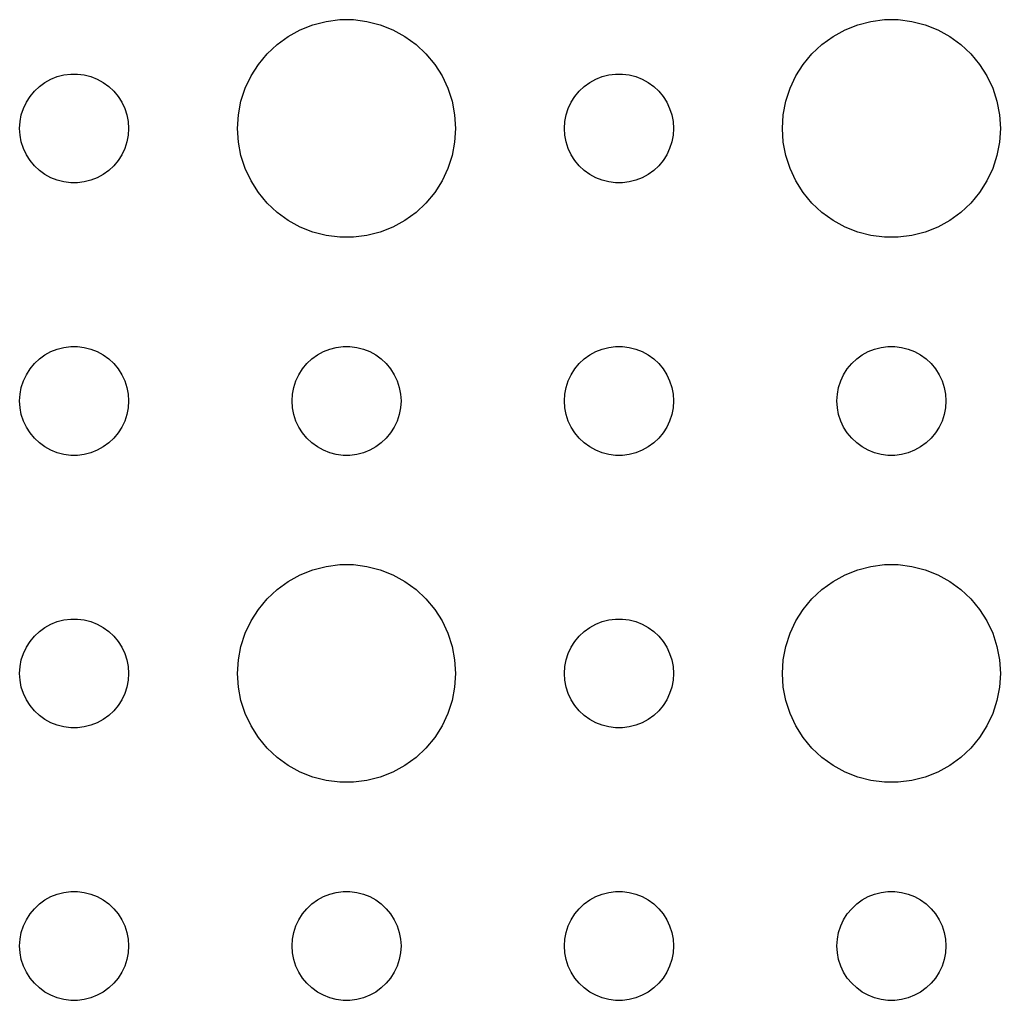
# Model space of a CAD drawing. Header units: metres. Extents: x -97 to 97, y -97 to 97.
# Drawn here: x 36 to 63, y -24 to 2.99 of the extents above; entities that cross this region are included whole.
import ezdxf

# ---------------------------------------------------------------- set-up
doc = ezdxf.new("R2010")
doc.units = ezdxf.units.M

msp = doc.modelspace()

# ---------------------------------------------------------------- linework, layer by layer
for p, q in [((44.4379, 2.94685), (44.8116, 2.99408)), ((44.8116, 2.99408), (45.1884, 2.99408)), ((45.1884, 2.99408), (45.5621, 2.94685)), ((59.4379, 2.94685), (59.8116, 2.99408)), ((59.8116, 2.99408), (60.1884, 2.99408)), ((60.1884, 2.99408), (60.5621, 2.94685)), ((43.3925, 2.53297), (43.7227, 2.71448)), ((43.7227, 2.71448), (44.0729, 2.85316)), ((44.0729, 2.85316), (44.4379, 2.94685)), ((45.5621, 2.94685), (45.927, 2.85316)), ((45.927, 2.85316), (46.2773, 2.71448)), ((46.2773, 2.71448), (46.6075, 2.53297)), ((58.3925, 2.53297), (58.7227, 2.71448)), ((58.7227, 2.71448), (59.0729, 2.85316)), ((59.0729, 2.85316), (59.4379, 2.94685)), ((60.5621, 2.94685), (60.927, 2.85316)), ((60.927, 2.85316), (61.2773, 2.71448)), ((61.2773, 2.71448), (61.6075, 2.53297)), ((43.0877, 2.31154), (43.3925, 2.53297)), ((46.6075, 2.53297), (46.9123, 2.31154)), ((58.0877, 2.31154), (58.3925, 2.53297)), ((61.6075, 2.53297), (61.9123, 2.31154)), ((42.8131, 2.05363), (43.0877, 2.31154)), ((46.9123, 2.31154), (47.1869, 2.05363)), ((57.8131, 2.05363), (58.0877, 2.31154)), ((61.9123, 2.31154), (62.1869, 2.05363)), ((42.5729, 1.76335), (42.8131, 2.05363)), ((47.1869, 2.05363), (47.427, 1.76335)), ((57.5729, 1.76335), (57.8131, 2.05363)), ((62.1869, 2.05363), (62.427, 1.76335)), ((42.3711, 1.44525), (42.5729, 1.76335)), ((47.427, 1.76335), (47.6289, 1.44525)), ((57.3711, 1.44525), (57.5729, 1.76335)), ((62.427, 1.76335), (62.6289, 1.44525)), ((36.6963, 1.26648), (36.8613, 1.35724)), ((36.8613, 1.35724), (37.0365, 1.42657)), ((37.0365, 1.42657), (37.2189, 1.47342)), ((37.2189, 1.47342), (37.4058, 1.49704)), ((37.4058, 1.49704), (37.5942, 1.49704)), ((37.5942, 1.49704), (37.7811, 1.47342)), ((37.7811, 1.47342), (37.9635, 1.42657)), ((37.9635, 1.42657), (38.1387, 1.35724)), ((38.1387, 1.35724), (38.3037, 1.26648)), ((42.2107, 1.10437), (42.3711, 1.44525)), ((47.6289, 1.44525), (47.7893, 1.10437)), ((51.6963, 1.26648), (51.8613, 1.35724)), ((51.8613, 1.35724), (52.0365, 1.42657)), ((52.0365, 1.42657), (52.2189, 1.47342)), ((52.2189, 1.47342), (52.4058, 1.49704)), ((52.4058, 1.49704), (52.5942, 1.49704)), ((52.5942, 1.49704), (52.7811, 1.47342)), ((52.7811, 1.47342), (52.9635, 1.42657)), ((52.9635, 1.42657), (53.1387, 1.35724)), ((53.1387, 1.35724), (53.3037, 1.26648)), ((57.2107, 1.10437), (57.3711, 1.44525)), ((62.6289, 1.44525), (62.7893, 1.10437)), ((36.4065, 1.02681), (36.5439, 1.15576)), ((36.5439, 1.15576), (36.6963, 1.26648)), ((38.3037, 1.26648), (38.4561, 1.15576)), ((38.4561, 1.15576), (38.5934, 1.02681)), ((42.0942, 0.74606), (42.2107, 1.10437)), ((47.7893, 1.10437), (47.9057, 0.74606)), ((51.4065, 1.02681), (51.5439, 1.15576)), ((51.5439, 1.15576), (51.6963, 1.26648)), ((53.3037, 1.26648), (53.4561, 1.15576)), ((53.4561, 1.15576), (53.5934, 1.02681)), ((57.0942, 0.74606), (57.2107, 1.10437)), ((62.7893, 1.10437), (62.9057, 0.74606)), ((36.1855, 0.72263), (36.2865, 0.88167)), ((36.2865, 0.88167), (36.4065, 1.02681)), ((38.5934, 1.02681), (38.7135, 0.88167)), ((38.7135, 0.88167), (38.8145, 0.72263)), ((51.1855, 0.72263), (51.2865, 0.88167)), ((51.2865, 0.88167), (51.4065, 1.02681)), ((53.5934, 1.02681), (53.7135, 0.88167)), ((53.7135, 0.88167), (53.8145, 0.72263)), ((36.0471, 0.37303), (36.1053, 0.55219)), ((36.1053, 0.55219), (36.1855, 0.72263)), ((38.8145, 0.72263), (38.8947, 0.55219)), ((38.8947, 0.55219), (38.9529, 0.37303)), ((42.0237, 0.37599), (42.0942, 0.74606)), ((47.9057, 0.74606), (47.9763, 0.37599)), ((51.0471, 0.37303), (51.1053, 0.55219)), ((51.1053, 0.55219), (51.1855, 0.72263)), ((53.8145, 0.72263), (53.8947, 0.55219)), ((53.8947, 0.55219), (53.9529, 0.37303)), ((57.0237, 0.37599), (57.0942, 0.74606)), ((62.9057, 0.74606), (62.9763, 0.37599)), ((36.0118, 0.18799), (36.0471, 0.37303)), ((38.9529, 0.37303), (38.9882, 0.18799)), ((42, 0), (42.0237, 0.37599)), ((47.9763, 0.37599), (48, 0)), ((51.0118, 0.18799), (51.0471, 0.37303)), ((53.9529, 0.37303), (53.9882, 0.18799)), ((57, 0), (57.0237, 0.37599)), ((62.9763, 0.37599), (63, 0)), ((36, 0), (36.0118, 0.18799)), ((36.0118, -0.18799), (36, 0)), ((38.9882, 0.18799), (39, 0)), ((39, 0), (38.9882, -0.18799)), ((42.0237, -0.37599), (42, 0)), ((48, 0), (47.9763, -0.37599)), ((51, 0), (51.0118, 0.18799)), ((51.0118, -0.18799), (51, 0)), ((53.9882, 0.18799), (54, 0)), ((54, 0), (53.9882, -0.18799)), ((57.0237, -0.37599), (57, 0)), ((63, 0), (62.9763, -0.37599)), ((36.0471, -0.37303), (36.0118, -0.18799)), ((38.9882, -0.18799), (38.9529, -0.37303)), ((51.0471, -0.37303), (51.0118, -0.18799)), ((53.9882, -0.18799), (53.9529, -0.37303)), ((36.1053, -0.55219), (36.0471, -0.37303)), ((38.9529, -0.37303), (38.8947, -0.55219)), ((42.0942, -0.74606), (42.0237, -0.37599)), ((47.9763, -0.37599), (47.9057, -0.74606)), ((51.1053, -0.55219), (51.0471, -0.37303)), ((53.9529, -0.37303), (53.8947, -0.55219)), ((57.0942, -0.74606), (57.0237, -0.37599)), ((62.9763, -0.37599), (62.9057, -0.74606)), ((36.1855, -0.72263), (36.1053, -0.55219)), ((36.2865, -0.88167), (36.1855, -0.72263)), ((38.8145, -0.72263), (38.7135, -0.88167)), ((38.8947, -0.55219), (38.8145, -0.72263)), ((42.2107, -1.10437), (42.0942, -0.74606)), ((47.9057, -0.74606), (47.7893, -1.10437)), ((51.1855, -0.72263), (51.1053, -0.55219)), ((51.2865, -0.88167), (51.1855, -0.72263)), ((53.8145, -0.72263), (53.7135, -0.88167)), ((53.8947, -0.55219), (53.8145, -0.72263)), ((57.2107, -1.10437), (57.0942, -0.74606)), ((62.9057, -0.74606), (62.7893, -1.10437)), ((36.4065, -1.02681), (36.2865, -0.88167)), ((36.5439, -1.15576), (36.4065, -1.02681)), ((38.5934, -1.02681), (38.4561, -1.15576)), ((38.7135, -0.88167), (38.5934, -1.02681)), ((51.4065, -1.02681), (51.2865, -0.88167)), ((51.5439, -1.15576), (51.4065, -1.02681)), ((53.5934, -1.02681), (53.4561, -1.15576)), ((53.7135, -0.88167), (53.5934, -1.02681)), ((36.6963, -1.26648), (36.5439, -1.15576)), ((36.8613, -1.35724), (36.6963, -1.26648)), ((38.3037, -1.26648), (38.1387, -1.35724)), ((38.4561, -1.15576), (38.3037, -1.26648)), ((42.3711, -1.44525), (42.2107, -1.10437)), ((47.7893, -1.10437), (47.6289, -1.44525)), ((51.6963, -1.26648), (51.5439, -1.15576)), ((51.8613, -1.35724), (51.6963, -1.26648)), ((53.3037, -1.26648), (53.1387, -1.35724)), ((53.4561, -1.15576), (53.3037, -1.26648)), ((57.3711, -1.44525), (57.2107, -1.10437)), ((62.7893, -1.10437), (62.6289, -1.44525)), ((37.0365, -1.42657), (36.8613, -1.35724)), ((37.2189, -1.47342), (37.0365, -1.42657)), ((37.4058, -1.49704), (37.2189, -1.47342)), ((37.5942, -1.49704), (37.4058, -1.49704)), ((37.7811, -1.47342), (37.5942, -1.49704)), ((37.9635, -1.42657), (37.7811, -1.47342)), ((38.1387, -1.35724), (37.9635, -1.42657)), ((42.5729, -1.76335), (42.3711, -1.44525)), ((47.6289, -1.44525), (47.427, -1.76335)), ((52.0365, -1.42657), (51.8613, -1.35724)), ((52.2189, -1.47342), (52.0365, -1.42657)), ((52.4058, -1.49704), (52.2189, -1.47342)), ((52.5942, -1.49704), (52.4058, -1.49704)), ((52.7811, -1.47342), (52.5942, -1.49704)), ((52.9635, -1.42657), (52.7811, -1.47342)), ((53.1387, -1.35724), (52.9635, -1.42657)), ((57.5729, -1.76335), (57.3711, -1.44525)), ((62.6289, -1.44525), (62.427, -1.76335)), ((42.8131, -2.05363), (42.5729, -1.76335)), ((47.427, -1.76335), (47.1869, -2.05363)), ((57.8131, -2.05363), (57.5729, -1.76335)), ((62.427, -1.76335), (62.1869, -2.05363)), ((43.0877, -2.31154), (42.8131, -2.05363)), ((47.1869, -2.05363), (46.9123, -2.31154)), ((58.0877, -2.31154), (57.8131, -2.05363)), ((62.1869, -2.05363), (61.9123, -2.31154)), ((43.3925, -2.53297), (43.0877, -2.31154)), ((46.9123, -2.31154), (46.6075, -2.53297)), ((58.3925, -2.53297), (58.0877, -2.31154)), ((61.9123, -2.31154), (61.6075, -2.53297)), ((43.7227, -2.71448), (43.3925, -2.53297)), ((46.6075, -2.53297), (46.2773, -2.71448)), ((58.7227, -2.71448), (58.3925, -2.53297)), ((61.6075, -2.53297), (61.2773, -2.71448)), ((44.0729, -2.85316), (43.7227, -2.71448)), ((44.4379, -2.94685), (44.0729, -2.85316)), ((44.8116, -2.99408), (44.4379, -2.94685)), ((45.5621, -2.94685), (45.1884, -2.99408)), ((45.927, -2.85316), (45.5621, -2.94685)), ((46.2773, -2.71448), (45.927, -2.85316)), ((59.0729, -2.85316), (58.7227, -2.71448)), ((59.4379, -2.94685), (59.0729, -2.85316)), ((59.8116, -2.99408), (59.4379, -2.94685)), ((60.5621, -2.94685), (60.1884, -2.99408)), ((60.927, -2.85316), (60.5621, -2.94685)), ((61.2773, -2.71448), (60.927, -2.85316)), ((45.1884, -2.99408), (44.8116, -2.99408)), ((60.1884, -2.99408), (59.8116, -2.99408)), ((36.6963, -6.23351), (36.8613, -6.14275)), ((36.8613, -6.14275), (37.0365, -6.07341)), ((37.0365, -6.07341), (37.2189, -6.02657)), ((37.2189, -6.02657), (37.4058, -6.00294)), ((37.4058, -6.00294), (37.5942, -6.00294)), ((37.5942, -6.00294), (37.7811, -6.02657)), ((37.7811, -6.02657), (37.9635, -6.07341)), ((37.9635, -6.07341), (38.1387, -6.14275)), ((38.1387, -6.14275), (38.3037, -6.23351)), ((44.1963, -6.23351), (44.3613, -6.14275)), ((44.3613, -6.14275), (44.5365, -6.07341)), ((44.5365, -6.07341), (44.7189, -6.02657)), ((44.7189, -6.02657), (44.9058, -6.00294)), ((44.9058, -6.00294), (45.0942, -6.00294)), ((45.0942, -6.00294), (45.2811, -6.02657)), ((45.2811, -6.02657), (45.4635, -6.07341)), ((45.4635, -6.07341), (45.6387, -6.14275)), ((45.6387, -6.14275), (45.8037, -6.23351)), ((51.6963, -6.23351), (51.8613, -6.14275)), ((51.8613, -6.14275), (52.0365, -6.07341)), ((52.0365, -6.07341), (52.2189, -6.02657)), ((52.2189, -6.02657), (52.4058, -6.00294)), ((52.4058, -6.00294), (52.5942, -6.00294)), ((52.5942, -6.00294), (52.7811, -6.02657)), ((52.7811, -6.02657), (52.9635, -6.07341)), ((52.9635, -6.07341), (53.1387, -6.14275)), ((53.1387, -6.14275), (53.3037, -6.23351)), ((59.1963, -6.23351), (59.3613, -6.14275)), ((59.3613, -6.14275), (59.5365, -6.07341)), ((59.5365, -6.07341), (59.7189, -6.02657)), ((59.7189, -6.02657), (59.9058, -6.00294)), ((59.9058, -6.00294), (60.0942, -6.00294)), ((60.0942, -6.00294), (60.2811, -6.02657)), ((60.2811, -6.02657), (60.4635, -6.07341)), ((60.4635, -6.07341), (60.6387, -6.14275)), ((60.6387, -6.14275), (60.8037, -6.23351)), ((36.2865, -6.61832), (36.4065, -6.47318)), ((36.4065, -6.47318), (36.5439, -6.34422)), ((36.5439, -6.34422), (36.6963, -6.23351)), ((38.3037, -6.23351), (38.4561, -6.34422)), ((38.4561, -6.34422), (38.5934, -6.47318)), ((38.5934, -6.47318), (38.7135, -6.61832)), ((43.7865, -6.61832), (43.9065, -6.47318)), ((43.9065, -6.47318), (44.0439, -6.34422)), ((44.0439, -6.34422), (44.1963, -6.23351)), ((45.8037, -6.23351), (45.9561, -6.34422)), ((45.9561, -6.34422), (46.0934, -6.47318)), ((46.0934, -6.47318), (46.2135, -6.61832)), ((51.2865, -6.61832), (51.4065, -6.47318)), ((51.4065, -6.47318), (51.5439, -6.34422)), ((51.5439, -6.34422), (51.6963, -6.23351)), ((53.3037, -6.23351), (53.4561, -6.34422)), ((53.4561, -6.34422), (53.5934, -6.47318)), ((53.5934, -6.47318), (53.7135, -6.61832)), ((58.7865, -6.61832), (58.9065, -6.47318)), ((58.9065, -6.47318), (59.0439, -6.34422)), ((59.0439, -6.34422), (59.1963, -6.23351)), ((60.8037, -6.23351), (60.9561, -6.34422)), ((60.9561, -6.34422), (61.0934, -6.47318)), ((61.0934, -6.47318), (61.2135, -6.61832)), ((36.1855, -6.77736), (36.2865, -6.61832)), ((38.7135, -6.61832), (38.8145, -6.77736)), ((43.6855, -6.77736), (43.7865, -6.61832)), ((46.2135, -6.61832), (46.3145, -6.77736)), ((51.1855, -6.77736), (51.2865, -6.61832)), ((53.7135, -6.61832), (53.8145, -6.77736)), ((58.6855, -6.77736), (58.7865, -6.61832)), ((61.2135, -6.61832), (61.3145, -6.77736)), ((36.0471, -7.12695), (36.1053, -6.9478)), ((36.1053, -6.9478), (36.1855, -6.77736)), ((38.8145, -6.77736), (38.8947, -6.9478)), ((38.8947, -6.9478), (38.9529, -7.12695)), ((43.5471, -7.12695), (43.6053, -6.9478)), ((43.6053, -6.9478), (43.6855, -6.77736)), ((46.3145, -6.77736), (46.3947, -6.9478)), ((46.3947, -6.9478), (46.4529, -7.12695)), ((51.0471, -7.12695), (51.1053, -6.9478)), ((51.1053, -6.9478), (51.1855, -6.77736)), ((53.8145, -6.77736), (53.8947, -6.9478)), ((53.8947, -6.9478), (53.9529, -7.12695)), ((58.5471, -7.12695), (58.6053, -6.9478)), ((58.6053, -6.9478), (58.6855, -6.77736)), ((61.3145, -6.77736), (61.3947, -6.9478)), ((61.3947, -6.9478), (61.4529, -7.12695)), ((36.0118, -7.312), (36.0471, -7.12695)), ((38.9529, -7.12695), (38.9882, -7.312)), ((43.5118, -7.312), (43.5471, -7.12695)), ((46.4529, -7.12695), (46.4882, -7.312)), ((51.0118, -7.312), (51.0471, -7.12695)), ((53.9529, -7.12695), (53.9882, -7.312)), ((58.5118, -7.312), (58.5471, -7.12695)), ((61.4529, -7.12695), (61.4882, -7.312)), ((36, -7.5), (36.0118, -7.312)), ((36.0118, -7.68799), (36, -7.5)), ((38.9882, -7.312), (39, -7.5)), ((39, -7.5), (38.9882, -7.68799)), ((43.5, -7.5), (43.5118, -7.312)), ((43.5118, -7.68799), (43.5, -7.5)), ((46.4882, -7.312), (46.5, -7.5)), ((46.5, -7.5), (46.4882, -7.68799)), ((51, -7.5), (51.0118, -7.312)), ((51.0118, -7.68799), (51, -7.5)), ((53.9882, -7.312), (54, -7.5)), ((54, -7.5), (53.9882, -7.68799)), ((58.5, -7.5), (58.5118, -7.312)), ((58.5118, -7.68799), (58.5, -7.5)), ((61.4882, -7.312), (61.5, -7.5)), ((61.5, -7.5), (61.4882, -7.68799)), ((36.0471, -7.87303), (36.0118, -7.68799)), ((38.9882, -7.68799), (38.9529, -7.87303)), ((43.5471, -7.87303), (43.5118, -7.68799)), ((46.4882, -7.68799), (46.4529, -7.87303)), ((51.0471, -7.87303), (51.0118, -7.68799)), ((53.9882, -7.68799), (53.9529, -7.87303)), ((58.5471, -7.87303), (58.5118, -7.68799)), ((61.4882, -7.68799), (61.4529, -7.87303)), ((36.1053, -8.05219), (36.0471, -7.87303)), ((36.1855, -8.22263), (36.1053, -8.05219)), ((38.8947, -8.05219), (38.8145, -8.22263)), ((38.9529, -7.87303), (38.8947, -8.05219)), ((43.6053, -8.05219), (43.5471, -7.87303)), ((43.6855, -8.22263), (43.6053, -8.05219)), ((46.3947, -8.05219), (46.3145, -8.22263)), ((46.4529, -7.87303), (46.3947, -8.05219)), ((51.1053, -8.05219), (51.0471, -7.87303)), ((51.1855, -8.22263), (51.1053, -8.05219)), ((53.8947, -8.05219), (53.8145, -8.22263)), ((53.9529, -7.87303), (53.8947, -8.05219)), ((58.6053, -8.05219), (58.5471, -7.87303)), ((58.6855, -8.22263), (58.6053, -8.05219)), ((61.3947, -8.05219), (61.3145, -8.22263)), ((61.4529, -7.87303), (61.3947, -8.05219)), ((36.2865, -8.38167), (36.1855, -8.22263)), ((38.8145, -8.22263), (38.7135, -8.38167)), ((43.7865, -8.38167), (43.6855, -8.22263)), ((46.3145, -8.22263), (46.2135, -8.38167)), ((51.2865, -8.38167), (51.1855, -8.22263)), ((53.8145, -8.22263), (53.7135, -8.38167)), ((58.7865, -8.38167), (58.6855, -8.22263)), ((61.3145, -8.22263), (61.2135, -8.38167)), ((36.4065, -8.52681), (36.2865, -8.38167)), ((36.5439, -8.65576), (36.4065, -8.52681)), ((38.5934, -8.52681), (38.4561, -8.65576)), ((38.7135, -8.38167), (38.5934, -8.52681)), ((43.9065, -8.52681), (43.7865, -8.38167)), ((44.0439, -8.65576), (43.9065, -8.52681)), ((46.0934, -8.52681), (45.9561, -8.65576)), ((46.2135, -8.38167), (46.0934, -8.52681)), ((51.4065, -8.52681), (51.2865, -8.38167)), ((51.5439, -8.65576), (51.4065, -8.52681)), ((53.5934, -8.52681), (53.4561, -8.65576)), ((53.7135, -8.38167), (53.5934, -8.52681)), ((58.9065, -8.52681), (58.7865, -8.38167)), ((59.0439, -8.65576), (58.9065, -8.52681)), ((61.0934, -8.52681), (60.9561, -8.65576)), ((61.2135, -8.38167), (61.0934, -8.52681)), ((36.6963, -8.76648), (36.5439, -8.65576)), ((36.8613, -8.85724), (36.6963, -8.76648)), ((37.0365, -8.92657), (36.8613, -8.85724)), ((38.1387, -8.85724), (37.9635, -8.92657)), ((38.3037, -8.76648), (38.1387, -8.85724)), ((38.4561, -8.65576), (38.3037, -8.76648)), ((44.1963, -8.76648), (44.0439, -8.65576)), ((44.3613, -8.85724), (44.1963, -8.76648)), ((44.5365, -8.92657), (44.3613, -8.85724)), ((45.6387, -8.85724), (45.4635, -8.92657)), ((45.8037, -8.76648), (45.6387, -8.85724)), ((45.9561, -8.65576), (45.8037, -8.76648)), ((51.6963, -8.76648), (51.5439, -8.65576)), ((51.8613, -8.85724), (51.6963, -8.76648)), ((52.0365, -8.92657), (51.8613, -8.85724)), ((53.1387, -8.85724), (52.9635, -8.92657)), ((53.3037, -8.76648), (53.1387, -8.85724)), ((53.4561, -8.65576), (53.3037, -8.76648)), ((59.1963, -8.76648), (59.0439, -8.65576)), ((59.3613, -8.85724), (59.1963, -8.76648)), ((59.5365, -8.92657), (59.3613, -8.85724)), ((60.6387, -8.85724), (60.4635, -8.92657)), ((60.8037, -8.76648), (60.6387, -8.85724)), ((60.9561, -8.65576), (60.8037, -8.76648)), ((37.2189, -8.97342), (37.0365, -8.92657)), ((37.4058, -8.99704), (37.2189, -8.97342)), ((37.5942, -8.99704), (37.4058, -8.99704)), ((37.7811, -8.97342), (37.5942, -8.99704)), ((37.9635, -8.92657), (37.7811, -8.97342)), ((44.7189, -8.97342), (44.5365, -8.92657)), ((44.9058, -8.99704), (44.7189, -8.97342)), ((45.0942, -8.99704), (44.9058, -8.99704)), ((45.2811, -8.97342), (45.0942, -8.99704)), ((45.4635, -8.92657), (45.2811, -8.97342)), ((52.2189, -8.97342), (52.0365, -8.92657)), ((52.4058, -8.99704), (52.2189, -8.97342)), ((52.5942, -8.99704), (52.4058, -8.99704)), ((52.7811, -8.97342), (52.5942, -8.99704)), ((52.9635, -8.92657), (52.7811, -8.97342)), ((59.7189, -8.97342), (59.5365, -8.92657)), ((59.9058, -8.99704), (59.7189, -8.97342)), ((60.0942, -8.99704), (59.9058, -8.99704)), ((60.2811, -8.97342), (60.0942, -8.99704)), ((60.4635, -8.92657), (60.2811, -8.97342)), ((43.7227, -12.2855), (44.0729, -12.1468)), ((44.0729, -12.1468), (44.4379, -12.0531)), ((44.4379, -12.0531), (44.8116, -12.0059)), ((44.8116, -12.0059), (45.1884, -12.0059)), ((45.1884, -12.0059), (45.5621, -12.0531)), ((45.5621, -12.0531), (45.927, -12.1468)), ((45.927, -12.1468), (46.2773, -12.2855)), ((58.7227, -12.2855), (59.0729, -12.1468)), ((59.0729, -12.1468), (59.4379, -12.0531)), ((59.4379, -12.0531), (59.8116, -12.0059)), ((59.8116, -12.0059), (60.1884, -12.0059)), ((60.1884, -12.0059), (60.5621, -12.0531)), ((60.5621, -12.0531), (60.927, -12.1468)), ((60.927, -12.1468), (61.2773, -12.2855)), ((43.3925, -12.467), (43.7227, -12.2855)), ((46.2773, -12.2855), (46.6075, -12.467)), ((58.3925, -12.467), (58.7227, -12.2855)), ((61.2773, -12.2855), (61.6075, -12.467)), ((42.8131, -12.9464), (43.0877, -12.6884)), ((43.0877, -12.6884), (43.3925, -12.467)), ((46.6075, -12.467), (46.9123, -12.6884)), ((46.9123, -12.6884), (47.1869, -12.9464)), ((57.8131, -12.9464), (58.0877, -12.6884)), ((58.0877, -12.6884), (58.3925, -12.467)), ((61.6075, -12.467), (61.9123, -12.6884)), ((61.9123, -12.6884), (62.1869, -12.9464)), ((42.5729, -13.2366), (42.8131, -12.9464)), ((47.1869, -12.9464), (47.427, -13.2366)), ((57.5729, -13.2366), (57.8131, -12.9464)), ((62.1869, -12.9464), (62.427, -13.2366)), ((42.3711, -13.5547), (42.5729, -13.2366)), ((47.427, -13.2366), (47.6289, -13.5547)), ((57.3711, -13.5547), (57.5729, -13.2366)), ((62.427, -13.2366), (62.6289, -13.5547)), ((36.5439, -13.8442), (36.6963, -13.7335)), ((36.6963, -13.7335), (36.8613, -13.6427)), ((36.8613, -13.6427), (37.0365, -13.5734)), ((37.0365, -13.5734), (37.2189, -13.5266)), ((37.2189, -13.5266), (37.4058, -13.5029)), ((37.4058, -13.5029), (37.5942, -13.5029)), ((37.5942, -13.5029), (37.7811, -13.5266)), ((37.7811, -13.5266), (37.9635, -13.5734)), ((37.9635, -13.5734), (38.1387, -13.6427)), ((38.1387, -13.6427), (38.3037, -13.7335)), ((38.3037, -13.7335), (38.4561, -13.8442)), ((42.2107, -13.8956), (42.3711, -13.5547)), ((47.6289, -13.5547), (47.7893, -13.8956)), ((51.5439, -13.8442), (51.6963, -13.7335)), ((51.6963, -13.7335), (51.8613, -13.6427)), ((51.8613, -13.6427), (52.0365, -13.5734)), ((52.0365, -13.5734), (52.2189, -13.5266)), ((52.2189, -13.5266), (52.4058, -13.5029)), ((52.4058, -13.5029), (52.5942, -13.5029)), ((52.5942, -13.5029), (52.7811, -13.5266)), ((52.7811, -13.5266), (52.9635, -13.5734)), ((52.9635, -13.5734), (53.1387, -13.6427)), ((53.1387, -13.6427), (53.3037, -13.7335)), ((53.3037, -13.7335), (53.4561, -13.8442)), ((57.2107, -13.8956), (57.3711, -13.5547)), ((62.6289, -13.5547), (62.7893, -13.8956)), ((36.2865, -14.1183), (36.4065, -13.9732)), ((36.4065, -13.9732), (36.5439, -13.8442)), ((38.4561, -13.8442), (38.5934, -13.9732)), ((38.5934, -13.9732), (38.7135, -14.1183)), ((42.0942, -14.2539), (42.2107, -13.8956)), ((47.7893, -13.8956), (47.9057, -14.2539)), ((51.2865, -14.1183), (51.4065, -13.9732)), ((51.4065, -13.9732), (51.5439, -13.8442)), ((53.4561, -13.8442), (53.5934, -13.9732)), ((53.5934, -13.9732), (53.7135, -14.1183)), ((57.0942, -14.2539), (57.2107, -13.8956)), ((62.7893, -13.8956), (62.9057, -14.2539)), ((36.1053, -14.4478), (36.1855, -14.2774)), ((36.1855, -14.2774), (36.2865, -14.1183)), ((38.7135, -14.1183), (38.8145, -14.2774)), ((38.8145, -14.2774), (38.8947, -14.4478)), ((42.0237, -14.624), (42.0942, -14.2539)), ((47.9057, -14.2539), (47.9763, -14.624)), ((51.1053, -14.4478), (51.1855, -14.2774)), ((51.1855, -14.2774), (51.2865, -14.1183)), ((53.7135, -14.1183), (53.8145, -14.2774)), ((53.8145, -14.2774), (53.8947, -14.4478)), ((57.0237, -14.624), (57.0942, -14.2539)), ((62.9057, -14.2539), (62.9763, -14.624)), ((36.0471, -14.627), (36.1053, -14.4478)), ((38.8947, -14.4478), (38.9529, -14.627)), ((51.0471, -14.627), (51.1053, -14.4478)), ((53.8947, -14.4478), (53.9529, -14.627)), ((36, -15), (36.0118, -14.812)), ((36.0118, -14.812), (36.0471, -14.627)), ((38.9529, -14.627), (38.9882, -14.812)), ((38.9882, -14.812), (39, -15)), ((42, -15), (42.0237, -14.624)), ((47.9763, -14.624), (48, -15)), ((51, -15), (51.0118, -14.812)), ((51.0118, -14.812), (51.0471, -14.627)), ((53.9529, -14.627), (53.9882, -14.812)), ((53.9882, -14.812), (54, -15)), ((57, -15), (57.0237, -14.624)), ((62.9763, -14.624), (63, -15)), ((36.0118, -15.188), (36, -15)), ((39, -15), (38.9882, -15.188)), ((42.0237, -15.376), (42, -15)), ((48, -15), (47.9763, -15.376)), ((51.0118, -15.188), (51, -15)), ((54, -15), (53.9882, -15.188)), ((57.0237, -15.376), (57, -15)), ((63, -15), (62.9763, -15.376)), ((36.0471, -15.373), (36.0118, -15.188)), ((36.1053, -15.5522), (36.0471, -15.373)), ((38.9529, -15.373), (38.8947, -15.5522)), ((38.9882, -15.188), (38.9529, -15.373)), ((42.0942, -15.7461), (42.0237, -15.376)), ((47.9763, -15.376), (47.9057, -15.7461)), ((51.0471, -15.373), (51.0118, -15.188)), ((51.1053, -15.5522), (51.0471, -15.373)), ((53.9529, -15.373), (53.8947, -15.5522)), ((53.9882, -15.188), (53.9529, -15.373)), ((57.0942, -15.7461), (57.0237, -15.376)), ((62.9763, -15.376), (62.9057, -15.7461)), ((36.1855, -15.7226), (36.1053, -15.5522)), ((38.8947, -15.5522), (38.8145, -15.7226)), ((51.1855, -15.7226), (51.1053, -15.5522)), ((53.8947, -15.5522), (53.8145, -15.7226)), ((36.2865, -15.8817), (36.1855, -15.7226)), ((36.4065, -16.0268), (36.2865, -15.8817)), ((38.7135, -15.8817), (38.5934, -16.0268)), ((38.8145, -15.7226), (38.7135, -15.8817)), ((42.2107, -16.1044), (42.0942, -15.7461)), ((47.9057, -15.7461), (47.7893, -16.1044)), ((51.2865, -15.8817), (51.1855, -15.7226)), ((51.4065, -16.0268), (51.2865, -15.8817)), ((53.7135, -15.8817), (53.5934, -16.0268)), ((53.8145, -15.7226), (53.7135, -15.8817)), ((57.2107, -16.1044), (57.0942, -15.7461)), ((62.9057, -15.7461), (62.7893, -16.1044)), ((36.5439, -16.1558), (36.4065, -16.0268)), ((36.6963, -16.2665), (36.5439, -16.1558)), ((38.4561, -16.1558), (38.3037, -16.2665)), ((38.5934, -16.0268), (38.4561, -16.1558)), ((42.3711, -16.4453), (42.2107, -16.1044)), ((47.7893, -16.1044), (47.6289, -16.4453)), ((51.5439, -16.1558), (51.4065, -16.0268)), ((51.6963, -16.2665), (51.5439, -16.1558)), ((53.4561, -16.1558), (53.3037, -16.2665)), ((53.5934, -16.0268), (53.4561, -16.1558)), ((57.3711, -16.4453), (57.2107, -16.1044)), ((62.7893, -16.1044), (62.6289, -16.4453)), ((36.8613, -16.3572), (36.6963, -16.2665)), ((37.0365, -16.4266), (36.8613, -16.3572)), ((37.2189, -16.4734), (37.0365, -16.4266)), ((37.9635, -16.4266), (37.7811, -16.4734)), ((38.1387, -16.3572), (37.9635, -16.4266)), ((38.3037, -16.2665), (38.1387, -16.3572)), ((42.5729, -16.7634), (42.3711, -16.4453)), ((47.6289, -16.4453), (47.427, -16.7634)), ((51.8613, -16.3572), (51.6963, -16.2665)), ((52.0365, -16.4266), (51.8613, -16.3572)), ((52.2189, -16.4734), (52.0365, -16.4266)), ((52.9635, -16.4266), (52.7811, -16.4734)), ((53.1387, -16.3572), (52.9635, -16.4266)), ((53.3037, -16.2665), (53.1387, -16.3572)), ((57.5729, -16.7634), (57.3711, -16.4453)), ((62.6289, -16.4453), (62.427, -16.7634)), ((37.4058, -16.497), (37.2189, -16.4734)), ((37.5942, -16.497), (37.4058, -16.497)), ((37.7811, -16.4734), (37.5942, -16.497)), ((52.4058, -16.497), (52.2189, -16.4734)), ((52.5942, -16.497), (52.4058, -16.497)), ((52.7811, -16.4734), (52.5942, -16.497)), ((42.8131, -17.0536), (42.5729, -16.7634)), ((47.427, -16.7634), (47.1869, -17.0536)), ((57.8131, -17.0536), (57.5729, -16.7634)), ((62.427, -16.7634), (62.1869, -17.0536)), ((43.0877, -17.3115), (42.8131, -17.0536)), ((47.1869, -17.0536), (46.9123, -17.3115)), ((58.0877, -17.3115), (57.8131, -17.0536)), ((62.1869, -17.0536), (61.9123, -17.3115)), ((43.3925, -17.533), (43.0877, -17.3115)), ((43.7227, -17.7145), (43.3925, -17.533)), ((46.6075, -17.533), (46.2773, -17.7145)), ((46.9123, -17.3115), (46.6075, -17.533)), ((58.3925, -17.533), (58.0877, -17.3115)), ((58.7227, -17.7145), (58.3925, -17.533)), ((61.6075, -17.533), (61.2773, -17.7145)), ((61.9123, -17.3115), (61.6075, -17.533)), ((44.0729, -17.8532), (43.7227, -17.7145)), ((46.2773, -17.7145), (45.927, -17.8532)), ((59.0729, -17.8532), (58.7227, -17.7145)), ((61.2773, -17.7145), (60.927, -17.8532)), ((44.4379, -17.9469), (44.0729, -17.8532)), ((44.8116, -17.9941), (44.4379, -17.9469)), ((45.1884, -17.9941), (44.8116, -17.9941)), ((45.5621, -17.9469), (45.1884, -17.9941)), ((45.927, -17.8532), (45.5621, -17.9469)), ((59.4379, -17.9469), (59.0729, -17.8532)), ((59.8116, -17.9941), (59.4379, -17.9469)), ((60.1884, -17.9941), (59.8116, -17.9941)), ((60.5621, -17.9469), (60.1884, -17.9941)), ((60.927, -17.8532), (60.5621, -17.9469)), ((37.0365, -21.0734), (37.2189, -21.0266)), ((37.2189, -21.0266), (37.4058, -21.003)), ((37.4058, -21.003), (37.5942, -21.003)), ((37.5942, -21.003), (37.7811, -21.0266)), ((37.7811, -21.0266), (37.9635, -21.0734)), ((44.5365, -21.0734), (44.7189, -21.0266)), ((44.7189, -21.0266), (44.9058, -21.003)), ((44.9058, -21.003), (45.0942, -21.003)), ((45.0942, -21.003), (45.2811, -21.0266)), ((45.2811, -21.0266), (45.4635, -21.0734)), ((52.0365, -21.0734), (52.2189, -21.0266)), ((52.2189, -21.0266), (52.4058, -21.003)), ((52.4058, -21.003), (52.5942, -21.003)), ((52.5942, -21.003), (52.7811, -21.0266)), ((52.7811, -21.0266), (52.9635, -21.0734)), ((59.5365, -21.0734), (59.7189, -21.0266)), ((59.7189, -21.0266), (59.9058, -21.003)), ((59.9058, -21.003), (60.0942, -21.003)), ((60.0942, -21.003), (60.2811, -21.0266)), ((60.2811, -21.0266), (60.4635, -21.0734)), ((36.5439, -21.3442), (36.6963, -21.2335)), ((36.6963, -21.2335), (36.8613, -21.1427)), ((36.8613, -21.1427), (37.0365, -21.0734)), ((37.9635, -21.0734), (38.1387, -21.1427)), ((38.1387, -21.1427), (38.3037, -21.2335)), ((38.3037, -21.2335), (38.4561, -21.3442)), ((44.0439, -21.3442), (44.1963, -21.2335)), ((44.1963, -21.2335), (44.3613, -21.1427)), ((44.3613, -21.1427), (44.5365, -21.0734)), ((45.4635, -21.0734), (45.6387, -21.1427)), ((45.6387, -21.1427), (45.8037, -21.2335)), ((45.8037, -21.2335), (45.9561, -21.3442)), ((51.5439, -21.3442), (51.6963, -21.2335)), ((51.6963, -21.2335), (51.8613, -21.1427)), ((51.8613, -21.1427), (52.0365, -21.0734)), ((52.9635, -21.0734), (53.1387, -21.1427)), ((53.1387, -21.1427), (53.3037, -21.2335)), ((53.3037, -21.2335), (53.4561, -21.3442)), ((59.0439, -21.3442), (59.1963, -21.2335)), ((59.1963, -21.2335), (59.3613, -21.1427)), ((59.3613, -21.1427), (59.5365, -21.0734)), ((60.4635, -21.0734), (60.6387, -21.1427)), ((60.6387, -21.1427), (60.8037, -21.2335)), ((60.8037, -21.2335), (60.9561, -21.3442)), ((36.2865, -21.6183), (36.4065, -21.4732)), ((36.4065, -21.4732), (36.5439, -21.3442)), ((38.4561, -21.3442), (38.5934, -21.4732)), ((38.5934, -21.4732), (38.7135, -21.6183)), ((43.7865, -21.6183), (43.9065, -21.4732)), ((43.9065, -21.4732), (44.0439, -21.3442)), ((45.9561, -21.3442), (46.0934, -21.4732)), ((46.0934, -21.4732), (46.2135, -21.6183)), ((51.2865, -21.6183), (51.4065, -21.4732)), ((51.4065, -21.4732), (51.5439, -21.3442)), ((53.4561, -21.3442), (53.5934, -21.4732)), ((53.5934, -21.4732), (53.7135, -21.6183)), ((58.7865, -21.6183), (58.9065, -21.4732)), ((58.9065, -21.4732), (59.0439, -21.3442)), ((60.9561, -21.3442), (61.0934, -21.4732)), ((61.0934, -21.4732), (61.2135, -21.6183)), ((36.1053, -21.9478), (36.1855, -21.7774)), ((36.1855, -21.7774), (36.2865, -21.6183)), ((38.7135, -21.6183), (38.8145, -21.7774)), ((38.8145, -21.7774), (38.8947, -21.9478)), ((43.6053, -21.9478), (43.6855, -21.7774)), ((43.6855, -21.7774), (43.7865, -21.6183)), ((46.2135, -21.6183), (46.3145, -21.7774)), ((46.3145, -21.7774), (46.3947, -21.9478)), ((51.1053, -21.9478), (51.1855, -21.7774)), ((51.1855, -21.7774), (51.2865, -21.6183)), ((53.7135, -21.6183), (53.8145, -21.7774)), ((53.8145, -21.7774), (53.8947, -21.9478)), ((58.6053, -21.9478), (58.6855, -21.7774)), ((58.6855, -21.7774), (58.7865, -21.6183)), ((61.2135, -21.6183), (61.3145, -21.7774)), ((61.3145, -21.7774), (61.3947, -21.9478)), ((36.0118, -22.312), (36.0471, -22.127)), ((36.0471, -22.127), (36.1053, -21.9478)), ((38.8947, -21.9478), (38.9529, -22.127)), ((38.9529, -22.127), (38.9882, -22.312)), ((43.5118, -22.312), (43.5471, -22.127)), ((43.5471, -22.127), (43.6053, -21.9478)), ((46.3947, -21.9478), (46.4529, -22.127)), ((46.4529, -22.127), (46.4882, -22.312)), ((51.0118, -22.312), (51.0471, -22.127)), ((51.0471, -22.127), (51.1053, -21.9478)), ((53.8947, -21.9478), (53.9529, -22.127)), ((53.9529, -22.127), (53.9882, -22.312)), ((58.5118, -22.312), (58.5471, -22.127)), ((58.5471, -22.127), (58.6053, -21.9478)), ((61.3947, -21.9478), (61.4529, -22.127)), ((61.4529, -22.127), (61.4882, -22.312)), ((36, -22.5), (36.0118, -22.312)), ((38.9882, -22.312), (39, -22.5)), ((43.5, -22.5), (43.5118, -22.312)), ((46.4882, -22.312), (46.5, -22.5)), ((51, -22.5), (51.0118, -22.312)), ((53.9882, -22.312), (54, -22.5)), ((58.5, -22.5), (58.5118, -22.312)), ((61.4882, -22.312), (61.5, -22.5)), ((36.0118, -22.688), (36, -22.5)), ((39, -22.5), (38.9882, -22.688)), ((43.5118, -22.688), (43.5, -22.5)), ((46.5, -22.5), (46.4882, -22.688)), ((51.0118, -22.688), (51, -22.5)), ((54, -22.5), (53.9882, -22.688)), ((58.5118, -22.688), (58.5, -22.5)), ((61.5, -22.5), (61.4882, -22.688)), ((36.0471, -22.873), (36.0118, -22.688)), ((36.1053, -23.0522), (36.0471, -22.873)), ((38.9529, -22.873), (38.8947, -23.0522)), ((38.9882, -22.688), (38.9529, -22.873)), ((43.5471, -22.873), (43.5118, -22.688)), ((43.6053, -23.0522), (43.5471, -22.873)), ((46.4529, -22.873), (46.3947, -23.0522)), ((46.4882, -22.688), (46.4529, -22.873)), ((51.0471, -22.873), (51.0118, -22.688)), ((51.1053, -23.0522), (51.0471, -22.873)), ((53.9529, -22.873), (53.8947, -23.0522)), ((53.9882, -22.688), (53.9529, -22.873)), ((58.5471, -22.873), (58.5118, -22.688)), ((58.6053, -23.0522), (58.5471, -22.873)), ((61.4529, -22.873), (61.3947, -23.0522)), ((61.4882, -22.688), (61.4529, -22.873)), ((36.1855, -23.2226), (36.1053, -23.0522)), ((38.8947, -23.0522), (38.8145, -23.2226)), ((43.6855, -23.2226), (43.6053, -23.0522)), ((46.3947, -23.0522), (46.3145, -23.2226)), ((51.1855, -23.2226), (51.1053, -23.0522)), ((53.8947, -23.0522), (53.8145, -23.2226)), ((58.6855, -23.2226), (58.6053, -23.0522)), ((61.3947, -23.0522), (61.3145, -23.2226)), ((36.2865, -23.3817), (36.1855, -23.2226)), ((36.4065, -23.5268), (36.2865, -23.3817)), ((38.7135, -23.3817), (38.5934, -23.5268)), ((38.8145, -23.2226), (38.7135, -23.3817)), ((43.7865, -23.3817), (43.6855, -23.2226)), ((43.9065, -23.5268), (43.7865, -23.3817)), ((46.2135, -23.3817), (46.0934, -23.5268)), ((46.3145, -23.2226), (46.2135, -23.3817)), ((51.2865, -23.3817), (51.1855, -23.2226)), ((51.4065, -23.5268), (51.2865, -23.3817)), ((53.7135, -23.3817), (53.5934, -23.5268)), ((53.8145, -23.2226), (53.7135, -23.3817)), ((58.7865, -23.3817), (58.6855, -23.2226)), ((58.9065, -23.5268), (58.7865, -23.3817)), ((61.2135, -23.3817), (61.0934, -23.5268)), ((61.3145, -23.2226), (61.2135, -23.3817)), ((36.5439, -23.6558), (36.4065, -23.5268)), ((36.6963, -23.7665), (36.5439, -23.6558)), ((38.4561, -23.6558), (38.3037, -23.7665)), ((38.5934, -23.5268), (38.4561, -23.6558)), ((44.0439, -23.6558), (43.9065, -23.5268)), ((44.1963, -23.7665), (44.0439, -23.6558)), ((45.9561, -23.6558), (45.8037, -23.7665)), ((46.0934, -23.5268), (45.9561, -23.6558)), ((51.5439, -23.6558), (51.4065, -23.5268)), ((51.6963, -23.7665), (51.5439, -23.6558)), ((53.4561, -23.6558), (53.3037, -23.7665)), ((53.5934, -23.5268), (53.4561, -23.6558)), ((59.0439, -23.6558), (58.9065, -23.5268)), ((59.1963, -23.7665), (59.0439, -23.6558)), ((60.9561, -23.6558), (60.8037, -23.7665)), ((61.0934, -23.5268), (60.9561, -23.6558)), ((36.8613, -23.8572), (36.6963, -23.7665)), ((37.0365, -23.9266), (36.8613, -23.8572)), ((37.2189, -23.9734), (37.0365, -23.9266)), ((37.4058, -23.997), (37.2189, -23.9734)), ((37.5942, -23.997), (37.4058, -23.997)), ((37.7811, -23.9734), (37.5942, -23.997)), ((37.9635, -23.9266), (37.7811, -23.9734)), ((38.1387, -23.8572), (37.9635, -23.9266)), ((38.3037, -23.7665), (38.1387, -23.8572)), ((44.3613, -23.8572), (44.1963, -23.7665)), ((44.5365, -23.9266), (44.3613, -23.8572)), ((44.7189, -23.9734), (44.5365, -23.9266)), ((44.9058, -23.997), (44.7189, -23.9734)), ((45.0942, -23.997), (44.9058, -23.997)), ((45.2811, -23.9734), (45.0942, -23.997)), ((45.4635, -23.9266), (45.2811, -23.9734)), ((45.6387, -23.8572), (45.4635, -23.9266)), ((45.8037, -23.7665), (45.6387, -23.8572)), ((51.8613, -23.8572), (51.6963, -23.7665)), ((52.0365, -23.9266), (51.8613, -23.8572)), ((52.2189, -23.9734), (52.0365, -23.9266)), ((52.4058, -23.997), (52.2189, -23.9734)), ((52.5942, -23.997), (52.4058, -23.997)), ((52.7811, -23.9734), (52.5942, -23.997)), ((52.9635, -23.9266), (52.7811, -23.9734)), ((53.1387, -23.8572), (52.9635, -23.9266)), ((53.3037, -23.7665), (53.1387, -23.8572)), ((59.3613, -23.8572), (59.1963, -23.7665)), ((59.5365, -23.9266), (59.3613, -23.8572)), ((59.7189, -23.9734), (59.5365, -23.9266)), ((59.9058, -23.997), (59.7189, -23.9734)), ((60.0942, -23.997), (59.9058, -23.997)), ((60.2811, -23.9734), (60.0942, -23.997)), ((60.4635, -23.9266), (60.2811, -23.9734)), ((60.6387, -23.8572), (60.4635, -23.9266)), ((60.8037, -23.7665), (60.6387, -23.8572))]:
    msp.add_line(p, q)

doc.saveas('drawing.dxf')
